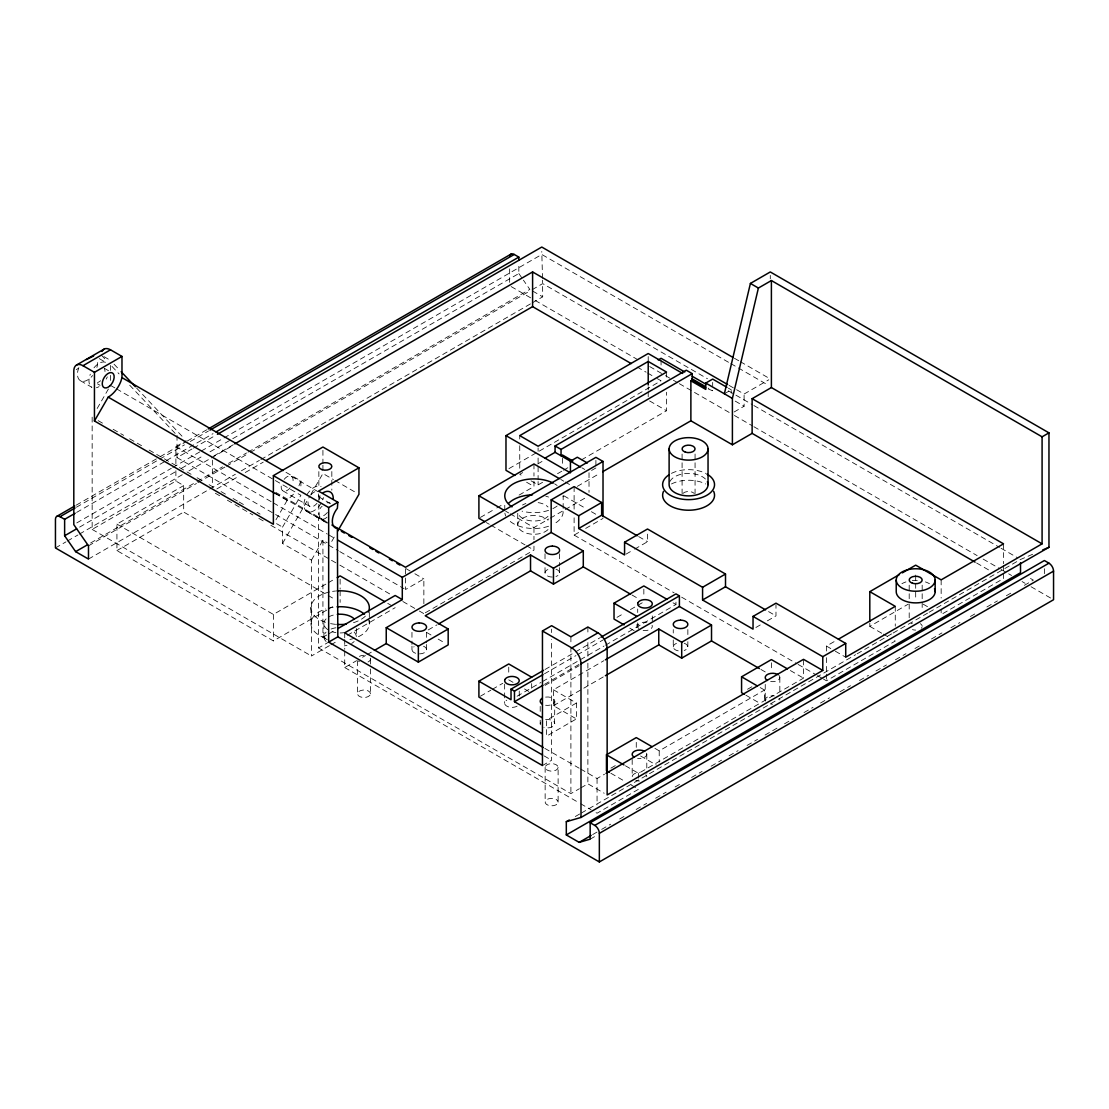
<?xml version="1.0" encoding="UTF-8"?>
<svg xmlns="http://www.w3.org/2000/svg" width="1109" height="1109" viewBox="0 0 1109 1109"><rect width="100%" height="100%" fill="white"/><g stroke="black" fill="none" stroke-linecap="round" stroke-linejoin="round"><path stroke-width="0.75" stroke-dasharray="5 3.75" d="M770.284 278.858L770.284 275.406M327.016 517.196C319.129 524.418 316.148 510.611 322.095 506.314M517.113 706.142A7.306 4.214 0 0 1 509.156 707.057A7.306 4.214 0 0 1 504.65 703.161L504.9 702.08A7.306 4.214 0 0 1 506.785 700.181M540.457 724.787A7.306 4.214 0 0 1 540.208 723.692L540.457 722.597M545.614 697.104A7.306 4.214 0 0 1 554.805 701.179L554.555 702.274A7.306 4.214 0 0 1 545.614 705.255M554.805 701.179L554.555 724.787A7.306 4.214 0 0 1 543.854 727.338M638.673 628.456A7.306 4.214 0 0 1 637.703 626.349L637.952 625.254A7.306 4.214 0 0 1 646.88 622.274M632.227 776.647L632.435 775.704A7.306 4.214 0 0 1 639.491 772.585M646.547 753.191A7.306 4.214 0 0 1 646.797 754.286L646.547 755.381A7.306 4.214 0 0 1 637.606 758.362M765.487 701.082A7.306 4.214 0 0 1 765.238 699.987L765.487 698.892A7.306 4.214 0 0 1 774.429 695.911M778.865 675.367A7.306 4.214 0 0 1 779.835 677.474L779.585 678.556A7.306 4.214 0 0 1 770.658 681.536M78.864 367.592L77.81 370.961A14.278 8.248 -60 0 0 81.414 381.149A14.278 8.248 -60 0 0 92.615 375.535M285.997 472.323L300.899 480.932L297.462 489.54M97.162 408.5L109.666 386.819M275.961 519.802L287.134 500.436L295.951 491.744M329.401 645.66L311.449 656.015L311.449 560.128L282.545 543.438L282.545 527.094L300.899 495.307L273.923 479.726M282.545 543.438L310.035 495.834M310.894 494.337L322.927 473.515L333.435 479.573M311.449 560.128L322.927 540.263L327.197 542.731M331.743 541.428L335.14 535.536M330.427 503.555L318.56 496.707L320.543 494.614M76.216 369.602L78.628 368.216M175.887 463.839L175.887 446.622L186.201 440.661M76.285 505.122L158.726 457.518M160.223 456.645L185.716 441.937M187.213 441.077L206.69 429.821M76.438 507.215L184.454 444.861M190.36 441.451L208.437 431.013M76.618 512.413L165.061 461.344M166.558 460.485L213.025 433.661M177.024 435.366L177.024 457.615L191.982 448.993M193.479 448.133L215.895 435.185M76.798 522.907L171.299 468.345M172.796 467.485L199.786 451.89M201.297 451.03L541.774 254.46L729.334 362.754M79.612 527.108L175.555 471.713M181.543 468.261L204.028 455.272M210.031 451.807L518.832 273.535L518.832 263.679M213.857 455.965L233.306 444.723M55.45 547.943L65.944 541.885M67.441 541.026L77.935 534.968M79.432 534.094L182.86 474.375M188.863 470.923L209.851 458.807M211.348 457.934L233.833 444.959M92.158 417.164L92.158 529.409L175.887 481.056L183.678 485.562L183.678 512.053L326.725 594.632M326.781 610.089L273.382 640.919L116.93 550.591L116.93 524.1L183.678 485.562M90.619 542.994L195.544 482.415M197.042 481.542L222.535 466.834M228.523 463.368L246.517 452.985M248.014 452.125L529.825 289.407L523.406 280.147M88.484 545.836L196.418 483.524M197.915 482.665L224.891 467.083M226.388 466.21L248.873 453.234M250.371 452.375L530.698 290.53M532.195 289.671L542.689 283.613L707.459 378.737M88.484 559.075L235.385 474.25M241.388 470.798L259.367 460.401M260.865 459.542L530.698 303.755M532.195 302.896L542.689 296.838L542.578 280.175M216.851 488.93L239.294 475.969M245.283 472.517L263.235 462.148M116.93 550.591L183.678 512.053M508.962 468.608L661.061 380.803L655.072 377.351M116.93 524.1L273.382 614.428L326.781 583.597M328.264 582.738L335.68 578.454M522.727 472.586L519.747 474.305L523.975 476.759M537.671 463.964L543.646 460.512M480.405 517.418L495.279 508.823M496.777 507.964L504.207 503.68M519.095 495.085L533.97 486.491L533.97 477.827M531.045 480.835L538.101 484.896L542.578 482.318M557.522 473.695L562 471.103M563.497 470.244L567.974 467.651M581.421 459.888L666.564 410.732L666.564 392.239M328.264 609.229L335.68 604.946M595.907 467.956L589.018 471.921L589.018 492.354M724.371 393.778L731.247 389.813L731.247 393.21M577.345 486.338L599.761 473.404M322.927 540.263L322.927 637.204L327.349 634.653M328.818 633.807L336.193 629.552M423.86 603.726L423.86 578.94L405.506 589.531L405.506 577.553M736.598 389.716L744.097 394.042L768.8 379.791M327.418 512.469A14.278 8.248 -60 0 1 320.543 517.141L318.56 517.335L318.56 647.933L330.038 641.321L322.927 637.204M330.898 644.8L338.37 640.475M347.339 635.305L395.178 607.677M510.168 513.8L533.97 527.551L548.844 518.957M550.341 518.097L563.732 510.362M565.216 509.502L587.534 496.624M734.103 412.007L744.097 406.227L744.097 394.042M425.343 612.778L501.24 568.959M502.724 568.099L533.97 550.064L533.97 541.4M344.719 651.011L344.719 667.535L356.585 660.687M362.518 657.263L365.485 655.558M366.954 654.698L372.887 651.274M574.115 517.792L574.115 535.092L579.896 531.765M585.677 528.425L603.019 518.416M428.199 629.94L437.098 624.797M626.017 554.14L633.184 549.995M634.611 549.163L647.517 541.719L647.517 532.181M480.405 696.216L490.843 690.186M492.341 689.327L502.765 683.296M617.006 617.339L624.464 613.041M630.425 609.59L636.4 606.152M637.883 605.292L642.361 602.714M545.018 669.503L574.005 652.771M575.502 651.898L599.9 637.827M544.464 673.801L575.945 655.613M577.442 654.754L602.936 640.032M517.03 696.258L541.012 682.409M542.523 681.536L603.989 646.048M605.486 645.188L675.963 604.502L675.963 601.466M544.464 684.392L578.94 664.485M545.018 685.39L579.134 665.705M553.474 689.784L576.403 703.037L576.403 718.923L553.474 705.684L553.474 689.784L603.892 660.673M553.474 705.684L603.892 676.573M576.403 703.037L546.585 720.254L546.585 736.14L576.403 718.923M755.908 627.472L761.647 624.159M767.373 620.846L775.981 615.883L775.981 604.765M542.453 765.543L551.63 760.247L551.63 639.491M610.934 768.121L616.895 764.683M747.535 689.257L752.013 686.679M318.56 647.933L570.899 793.614L579.383 788.721M580.797 787.903L587.881 783.813L604.183 793.24M580.631 769.036L597.058 778.518L604.53 774.207M826.455 651.038L826.455 646.076L836.921 640.032M869.803 623.05L869.803 626.349L908.285 604.128M654.92 748.353L659.217 750.848L764.517 690.048L764.517 701.179M625.434 765.778L638.576 773.361L803.512 678.14L803.512 659.328M575.308 816.515L579.799 813.923M581.31 813.063L855.621 654.684M857.118 653.811L891.594 633.904M893.105 633.045L927.581 613.138M929.079 612.279L1020.516 559.477L1033.158 554.056M823.46 679.055L826.455 680.787L895.268 641.044L890.777 638.451M592.663 834.578L600.163 830.253M601.66 829.38L610.657 824.195M619.64 818.996L627.139 814.671M636.136 809.473L646.63 803.415M655.627 798.23L666.121 792.173M675.104 786.974L682.603 782.649M691.6 777.451L702.094 771.393M711.091 766.208L721.585 760.15M729.07 755.825L738.067 750.627M747.064 745.442L757.558 739.384M765.058 735.045L777.049 728.128M784.534 723.803L793.531 718.604M804.025 712.546L813.022 707.362M820.508 703.023L829.504 697.838M839.998 691.78L850.492 685.722M859.489 680.524L868.486 675.339M875.971 671L886.465 664.943M895.462 659.758L905.956 653.7M914.953 648.502L920.955 645.05M931.435 638.992L941.929 632.92M950.926 627.736L959.923 622.537M970.417 616.479L977.916 612.154M986.899 606.97L997.393 600.912M1006.39 595.713L1013.889 591.388M1024.383 585.33L1033.38 580.132L1029.083 577.664M590.168 839.18L597.668 834.855M327.016 502.724L329.928 502.973M419.535 653.853L421.157 653.728A7.306 4.214 0 0 0 426.508 650.207A7.306 4.214 0 0 0 422.917 646.006M708.54 389.148L712.671 390.742L708.18 388.136M734.408 358.262L738.885 360.841M740.382 361.7L768.759 378.086M730.845 363.613L736.847 367.079M738.344 367.952L768.357 385.28M729.098 385.391L735.101 388.857M728.391 388.164L731.247 389.813M728.433 390.839L734.421 394.305M735.919 395.164L752.387 404.674M753.884 405.547L999.542 547.375M1001.039 548.234L1017.521 557.744M735.198 401.098L744.097 406.227M532.68 291.057L542.689 296.838M511.152 286.579L533.623 299.555M535.12 300.414L638.507 360.106M649.694 366.566L663.986 374.814M665.483 375.674L671.472 379.139M673.413 380.262L677.862 382.827M679.346 383.686L732.91 414.6M734.408 415.473L752.387 425.856M753.884 426.715L977.14 555.609M983.129 559.075L999.611 568.584M1001.108 569.458L1011.602 575.502M1022.082 581.56L1025.076 583.292M1031.079 586.758L1050.556 598.001M637.148 367.01L646.117 372.18M647.614 373.04L653.589 376.492M976.599 562.984L990.074 570.761M649.624 400.959L666.564 410.732M923.173 604.183L927.665 606.775M869.803 626.349L881.794 633.267M883.291 634.126L889.279 637.592M581.878 467.79L584.734 469.454M560.752 479.435L563.732 481.154M565.216 482.013L571.163 485.451M638.645 536.59L647.517 541.719M768.565 611.6L775.981 615.883M826.455 646.076L833.857 650.359M835.34 651.219L845.723 657.207M563.871 495.806L585.621 508.366M591.416 511.706L597.21 515.061M526.609 482.235L533.97 486.491M574.115 535.092L674.147 592.858M681.619 597.169L796.581 663.542M798.078 664.402L816.002 674.743M817.485 675.617L821.963 678.195M673.052 602.811L675.963 604.502M790.37 670.543L803.512 678.14M505.704 511.221L508.671 512.94M632.033 595.02L637.938 598.43M760.913 669.434L765.404 672.026M486.352 522.575L489.332 524.294M490.816 525.153L525.042 544.907M526.525 545.767L533.97 550.064M760.206 687.566L764.517 690.048M629.801 628.165L634.098 630.647M745.872 695.191L760.206 703.466M334.932 480.447L355.934 492.576M103.955 356.627L110.512 360.411M99.255 358.623L106.173 362.615A14.278 8.248 -60 0 0 93.988 367.8M104.565 368.424L108.502 370.697M284.154 479.338A8.428 4.866 -60 0 1 291.362 476.274L318.2 491.772M110.512 385.377L115.003 387.97M116.5 388.843L272.412 478.866M97.44 383.797L100.06 385.308M282.92 490.885L309.758 506.369A8.428 4.866 -60 0 0 316.966 503.32M275.711 492.341L326.434 521.632M318.56 517.335L327.46 522.464M275.351 493.2L327.862 523.503L306.846 511.429M405.852 568.543L413.366 572.868M414.863 573.741L423.86 578.94M80.43 380.72L91.895 387.332A14.278 8.248 -60 0 1 90.3 374.19M275.212 493.547L287.134 500.436M175.887 446.622L271.844 502.03M273.341 502.89L327.321 534.067M328.818 534.926L334.821 538.392M177.024 457.615L274.089 513.661M275.587 514.521L338.314 550.729M339.798 551.589L404.009 588.671M98.146 420.63L104.149 424.095M113.146 429.28L123.64 435.338M129.628 438.804L143.13 446.594M149.119 450.06L191.095 474.292M197.097 477.757L203.099 481.223M209.088 484.675L215.091 488.14M221.079 491.606L227.082 495.071M233.084 498.523L237.576 501.129M239.073 501.989L243.578 504.581M257.066 512.372L260.06 514.105M276.557 523.628L282.545 527.094M215.354 493.255L221.356 496.721M227.359 500.187L252.852 514.909M258.854 518.374L264.857 521.84M270.859 525.306L338.356 564.273M339.853 565.133L390.853 594.576M402.858 601.508L417.857 610.172M419.354 611.031L423.86 613.637L423.86 610.324M387.748 603.379L392.212 605.958M426.674 632.477L432.399 635.79M438.138 639.103L445.305 643.234M508.74 679.859L513.037 682.34M524.502 688.966L528.813 691.448M640.586 755.978L656.348 765.085M328.209 595.491L335.667 599.803M610.837 773.236L625.434 781.665M631.271 785.033L638.576 789.248L597.058 813.216L592.58 810.637M544.796 748.353L579.134 768.177M544.159 755.936L551.63 760.247M344.719 667.535L579.134 802.874M580.631 803.734L591.083 809.778M92.158 529.409L311.449 656.015M309.758 506.369L308.815 505.496A8.428 4.866 -60 0 1 308.815 498.606M114.047 364.168L118.788 369.186M136.532 387.998L183.844 438.152M101.335 355.102L107.24 361.382M111.981 366.4L119.065 373.913M129.711 385.211L175.846 434.118M518.832 273.535L522.491 278.816M542.523 278.456L541.774 251.493M1044.373 568.737L1044.373 573.658M1003.548 543.84L1003.548 563.663M1003.548 565.313L1003.548 571.925M1003.548 573.575L1003.548 578.538L941.153 614.566L941.153 609.603M941.153 579.868L941.153 598.042M922.175 585.15L922.175 592.012M922.175 593.731L922.175 609.188M915.687 575.072L915.687 581.684M915.687 583.334L915.687 599.858M909.2 585.15L909.2 592.012M909.2 593.731L909.2 602.312M909.2 604.031L909.2 617.768M895.268 606.346L895.268 626.183M826.455 657.651L826.455 672.525M826.455 674.175L826.455 680.787M779.835 677.474L779.835 691.323M771.393 662.766L771.393 670.723M765.238 684.392L765.238 699.987M712.671 382.411L712.671 385.738M695.066 454.025L695.066 493.519M687.857 629.552L687.857 634.75M687.857 641.681L687.857 646.88M682.09 454.025L682.09 493.519M673.26 629.552L673.26 633.017M673.26 639.948L673.26 646.88A7.306 4.214 0 0 0 678.666 650.941M666.564 372.069L666.564 378.793M661.061 360.023L661.061 365.221M659.217 750.848L659.217 761.966M652.3 615.952L652.3 622.884M648.211 356.571L648.211 361.132M648.211 386.694L648.211 390.049M648.211 391.74L648.211 396.772M646.797 754.286L646.797 773.333M643.844 589.129L643.844 597.086M638.576 773.361L638.576 778.13M637.703 609.035L637.703 612.487M637.703 622.884L637.703 626.349M636.968 624.367L636.968 627.542M636.275 742.365L636.275 748.727M632.185 759.485L632.185 776.799M597.058 778.518L597.058 804.954M595.907 460.387L595.907 466.432M587.881 627.015L587.881 635.623M587.881 642.513L587.881 656.306M587.881 663.196L587.881 783.813M574.115 486.629L574.115 510.861M570.899 636.816L570.899 645.424M570.899 647.143L570.899 793.614M563.164 508.476L563.164 495.765A29.194 16.857 0 0 1 562.166 500.131M562.415 458.308L562.415 464.976M559.615 553.793L559.615 565.909M559.615 567.642L559.615 572.84M558.118 767.4A6.488 3.743 0 0 1 548.387 770.644A6.488 3.743 0 0 1 548.387 764.156A6.488 3.743 0 0 1 558.118 767.4L558.118 802.098A6.488 3.743 0 0 1 548.387 805.342A6.488 3.743 0 0 1 548.387 798.854A6.488 3.743 0 0 1 558.118 802.098M551.63 629.136L551.63 632.587M545.018 553.793L545.018 560.724M545.018 567.642L545.018 572.84M545.143 767.4L545.143 802.098M540.208 706.378L540.208 713.295M540.208 720.226L540.208 723.692M538.101 447.911L538.101 451.28M538.101 458.003L538.101 479.864M538.101 481.542L538.101 484.896M533.97 463.978L533.97 476.094M533.97 527.551L533.97 539.667M531.668 683.56L531.668 688.329M519.747 435.629L519.747 438.998M519.747 445.721L519.747 469.259M519.248 691.046L519.248 696.23M517.751 513.315L517.751 524.904M509.655 268.891L509.655 282.351M508.74 667.147L508.74 675.09M504.775 505.302L504.775 510.071M504.65 684.114L504.65 703.161M426.577 632.338L426.577 642.735M426.577 644.468L426.577 649.652M411.966 632.338L411.966 644.468M411.966 646.2L411.966 649.652M405.506 568.986L405.506 575.834M370.475 659.065L370.475 667.327M370.475 668.977L370.475 693.763A6.488 3.743 0 0 1 360.744 697.006A6.488 3.743 0 0 1 360.744 690.519A6.488 3.743 0 0 1 370.475 693.763M369.325 612.445L369.325 618.794M369.325 620.388L369.325 623.563M357.5 660.714L357.5 693.763M356.349 628.54L356.349 636.816M344.719 632.837L344.719 637.8M344.719 639.449L344.719 649.361M340.13 579.203L340.13 589.129M340.13 590.792L340.13 602.381M331.827 471.519L331.827 490.192M323.911 623.563L323.911 636.816M322.927 450.337L322.927 463.576M322.927 465.239L322.927 470.202M318.851 471.588L318.851 487.101M318.851 495.723L318.851 502.613M318.851 504.332L318.851 514.673M318.56 493.921L318.56 496.707M310.936 607.677L310.936 623.563M300.899 480.932L300.899 487.322M273.382 614.428L273.382 640.919M212.36 460.124L212.36 486.574M175.887 470.729L175.887 481.056M110.512 365.402L110.512 373.719M110.512 375.397L110.512 382.05M669.781 481.736A19.463 11.242 0 0 1 686.041 473.501A19.463 11.242 0 0 1 705.435 479.019M901.922 583.708A19.463 11.242 0 0 1 905.956 581.92M912.305 580.589A19.463 11.242 0 0 1 920.72 580.797M925.419 581.92A19.463 11.242 0 0 1 929.453 583.708M555.969 569.194A7.306 4.214 0 0 1 555.969 576.5M552.324 577.054A7.306 4.214 0 0 1 545.087 573.395A7.306 4.214 0 0 1 550.438 568.778M415.625 653.312A7.306 4.214 0 0 1 414.114 646.686M643.109 630.425A7.306 4.214 0 0 0 652.05 627.444L652.3 626.349A7.306 4.214 0 0 0 652.05 625.254M684.198 643.234A7.306 4.214 0 0 1 684.198 650.526M673.26 646.88A7.306 4.214 0 0 1 678.666 642.804M772.543 704.201A7.306 4.214 0 0 1 770.658 704.063M779.585 698.892A7.306 4.214 0 0 1 779.835 699.987M639.491 781.013A7.306 4.214 0 0 1 635.845 780.445M645.812 774.692A7.306 4.214 0 0 1 646.797 776.799M545.614 719.616A7.306 4.214 0 0 1 554.805 723.692M671.458 483.968A25.951 14.985 0 0 1 705.698 483.968M671.458 473.377A25.951 14.985 0 0 1 705.698 473.377M365.416 616.105A29.194 16.857 0 0 1 352.01 623.078M335.556 624.325A29.194 16.857 0 0 1 328.25 623.078M325.533 622.274A29.194 16.857 0 0 1 311.019 606.346A29.194 16.857 0 0 1 329.664 591.943M332.575 591.388A29.194 16.857 0 0 1 335.556 591.028M557.134 506.023A29.194 16.857 0 0 1 550.189 509.78M548.567 510.362A29.194 16.857 0 0 1 522.089 511.166M554.611 483.843A29.194 16.857 0 0 1 557.134 485.506M548.012 529.589A16.219 9.371 0 0 1 523.545 532.07A16.219 9.371 0 0 1 523.545 517.723A16.219 9.371 0 0 1 548.012 520.218M548.012 516.337A16.219 9.371 0 0 1 531.849 520.939A16.219 9.371 0 0 1 518.305 514.077M522.505 505.039A16.219 9.371 0 0 1 525.86 503.541M538.17 502.613A16.219 9.371 0 0 1 548.012 506.979M563.164 511.651A29.194 16.857 0 0 1 554.611 523.573M548.567 526.248A29.194 16.857 0 0 1 508.684 520.079M505.773 516.018A29.194 16.857 0 0 1 504.886 513.12M545.85 496.264A29.194 16.857 0 0 1 548.567 497.054M354.173 632.13A16.219 9.371 0 0 1 355.795 639.241M354.173 641.501A16.219 9.371 0 0 1 351.595 643.428M346.992 645.299A16.219 9.371 0 0 1 344.331 645.854M326.088 641.501A16.219 9.371 0 0 1 326.088 632.13M335.93 627.763A16.219 9.371 0 0 0 328.666 630.189A16.219 9.371 0 0 1 326.088 618.891M344.331 632.615A16.219 9.371 0 0 1 340.13 632.934M335.93 632.615A16.219 9.371 0 0 1 332.021 631.673M328.666 616.951A16.219 9.371 0 0 1 335.93 614.525M368.327 619.21A29.194 16.857 0 0 1 356.349 637.592M354.728 638.16A29.194 16.857 0 0 1 347.685 639.851M325.533 638.16A29.194 16.857 0 0 1 325.533 608.966M328.25 608.176A29.194 16.857 0 0 1 335.556 606.914M370.254 658.094A6.488 3.743 0 0 1 367.231 662.309M359.399 661.713A6.488 3.743 0 0 1 358.373 660.936M359.399 656.417A6.488 3.743 0 0 1 363.988 655.322M682.964 493.366A6.488 3.743 0 0 1 694.206 493.366M921.953 627.32A6.488 3.743 0 0 1 921.302 628.221M915.687 630.092A6.488 3.743 0 0 1 912.444 629.593M911.099 623.702A6.488 3.743 0 0 1 912.444 623.106M920.276 623.702A6.488 3.743 0 0 1 922.175 626.349M291.362 476.274A8.428 4.866 -60 0 1 292.305 484.037M290.128 487.821A8.428 4.866 -60 0 1 283.502 491.135A8.428 4.866 -60 0 1 281.381 485.118M319.947 495.626A8.428 4.866 -60 0 1 319.142 499.535M310.991 494.822A8.428 4.866 -60 0 1 316.966 491.384M323.468 497.581A14.278 8.248 -60 0 1 322.719 499.854M321.111 503.195A14.278 8.248 -60 0 1 311.366 511.831L308.926 512.081A14.278 8.248 -60 0 1 305.238 498.288M306.846 494.947A14.278 8.248 -60 0 1 308.926 491.897L311.366 489.319A14.278 8.248 -60 0 1 321.111 486.712M107.31 376.88A14.278 8.248 -60 0 1 106.173 379.098M99.034 386.625A14.278 8.248 -60 0 1 96.428 387.734M104.204 368.548A8.428 4.866 -60 0 1 104.995 371.529M100.572 380.734A8.428 4.866 -60 0 1 97.495 382.522M97.661 362.532A14.278 8.248 -60 0 1 96.303 369.131"/><path stroke-width="1.5" d="M975.102 562.124L752.124 433.383L732.397 444.778L732.397 398.422L758.39 288.049L771.393 280.549L1042.086 436.821L1048.962 432.857L1048.962 547.278L580.991 817.458L566.311 821.714L566.311 834.938L579.175 842.369L590.168 839.18L590.168 822.753L1044.373 560.53L1048.962 563.178A6.488 3.743 60 0 1 1053.55 571.121L1053.55 599.733L599.345 861.956L55.45 547.943L55.45 519.331A6.488 3.743 60 0 1 60.038 516.683L75.024 508.033M724.371 393.778L750.405 283.433L770.284 271.955L1048.962 432.857M102.028 351.456A12.975 7.486 60 0 1 110.512 349.806L121.976 356.433L121.976 377.628L120.853 381.399A20.641 11.922 -60 0 1 108.211 397.133L94.445 420.963L273.382 524.266L273.382 475.622L322.927 447.024L358.942 467.818L358.942 494.309L337.69 531.114M86.502 359.538L93.655 355.947M76.493 365.055L104.01 349.169M75.121 513.273L64.627 519.331L64.627 535.758L75.62 551.644L88.484 559.075L88.484 545.836L73.804 524.64L73.804 371.002A12.975 7.486 60 0 1 82.981 365.707L110.512 349.806M82.981 365.707L94.445 372.319L121.976 356.433M56.795 516.364L74.788 505.981M208.201 428.961L510.999 254.127M209.934 430.14L514.243 254.46L518.832 257.108L518.832 260.393M216.033 431.928L518.832 257.108M217.392 434.312L541.774 247.044L732.91 357.403M64.627 535.758L76.618 528.841M234.803 443.863L532.597 271.941L727.601 384.518M75.62 551.644L87.611 544.727M266.229 460.429L532.597 306.638L631.173 363.558M358.942 467.818L318.56 491.121L337.829 502.252L337.372 508.31A14.278 8.248 -60 0 0 337.372 528.508L337.829 636.816L542.661 755.063M273.382 475.622L328.666 507.548L337.829 502.252M514.826 475.442L505.981 470.341L505.981 435.629L648.211 353.521L682.7 373.442M648.211 361.465L519.747 435.629L538.101 446.234L666.564 372.069L648.211 361.465L648.211 385.003M658.205 359.94L661.061 358.29L684.78 371.986M580.451 466.972L555.068 452.32L555.068 445.97L686.291 370.212L692.252 373.65L692.252 380.013L705.671 387.762M337.164 577.609L340.13 575.89L384.768 601.66M484.869 521.715L478.908 518.277L478.908 495.765L533.97 463.978L559.269 478.575M544.976 458.156L555.457 452.098M555.068 445.97L561.043 449.408L692.252 373.65M602.741 471.685L690.879 420.796L690.879 380.803L692.252 380.013M690.879 380.803L705.781 389.411L705.781 383.062L712.671 379.084L726.963 387.332M337.815 540.125L402.29 577.345L603.019 461.455L603.019 516.683M630.55 594.174L583.292 566.879L583.292 550.993L553.474 568.21L530.532 554.957L425.232 615.758L448.175 628.997L448.175 644.897L418.356 662.115L386.237 643.567L386.237 627.68L551.173 532.445L551.173 499.868L574.115 486.629L601.646 502.516L601.646 515.228L637.162 535.744M337.677 628.692L395.178 595.491L402.29 599.595L402.29 577.345M328.666 507.548L328.666 642.111L337.829 636.816M402.29 599.595L344.719 632.837L543.299 747.494M752.124 433.383L752.124 398.686L771.393 387.554L1042.086 543.84L1042.086 436.821M551.173 499.868L578.704 515.754L601.646 502.516M578.704 515.754L578.704 528.48L601.646 515.228M374.371 650.415L386.237 643.567M438.582 623.937L530.532 570.858L553.474 584.096L583.292 566.879M386.237 627.68L418.356 646.214L448.175 628.997M578.704 528.48L624.575 554.957L624.575 542.246L647.517 529.007L725.508 574.032L725.508 586.744L765.584 609.881M328.666 642.111L542.453 765.543L542.453 630.979L551.63 625.684L570.899 636.816L587.881 627.015L597.973 632.837A12.975 7.486 60 0 1 607.15 648.723L607.15 794.945L822.781 670.446L822.781 656.68L753.039 616.41L753.039 629.136L702.579 599.997L702.579 587.285L624.575 542.246M542.176 733.59L478.908 697.076L478.908 681.176L508.74 663.958L531.668 677.211M624.062 624.852L614.026 619.072L614.026 603.171L643.844 585.954L667.202 599.442M542.453 630.979L571.814 647.933L597.973 632.837M478.908 681.176L511.027 699.724L511.027 689.119L543.535 670.363M600.995 637.19L675.963 593.897L679.401 595.893L679.401 606.484L605.93 648.904M511.027 689.119L514.465 691.115L542.953 674.66M604.433 639.172L679.401 595.893M702.579 587.285L725.508 574.032M514.465 691.115L514.465 701.706L542.953 685.265M580.991 817.458L580.991 663.834L607.15 648.723M702.579 599.997L725.508 586.744M605.375 659.827L658.76 628.997L681.702 642.236L711.521 625.019L711.521 640.919L759.415 668.575M605.375 675.714L658.76 644.897L681.702 658.136L711.521 640.919M753.039 616.41L775.981 603.171L845.723 643.428L845.723 657.207L1042.086 543.84M869.803 621.387L869.803 591.652L899.399 574.559M902.366 572.854L915.687 565.16L941.153 579.868L1003.548 543.84L752.124 398.686M609.382 772.391L606.457 770.713L606.457 754.813L636.275 737.596L652.05 746.704M744.444 694.359L741.574 692.695L741.574 676.809L771.393 659.592L787.445 668.866M606.027 773.333L803.512 659.328L822.781 670.446M838.418 639.172L895.268 606.346L869.803 591.652M822.781 656.68L845.723 643.428M566.311 821.714L569.305 819.981M566.311 834.938L1020.516 572.715L1020.516 562.79M590.168 822.753L594.757 825.401L1048.962 563.178M579.175 842.369L591.166 835.437M599.345 861.956L599.345 833.358L1053.55 571.121M1042.64 549.995L1048.962 547.278M750.405 283.433L758.39 288.049M705.781 383.062L732.397 398.422M692.196 376.27L705.546 383.977M691.697 378.626L705.185 386.417M690.879 420.796L732.397 444.778M603.019 461.455L595.907 457.352L405.506 567.281L338.37 528.522M587.326 462.994L577.332 457.227L570.442 461.192L570.442 472.85L505.981 435.629M572.854 460.997L562.415 454.967L561.043 455.771L561.043 449.408M551.173 532.445L583.292 550.993M679.401 606.484L711.521 625.019M478.908 495.765L504.207 510.362M614.026 603.171L636.968 616.41M741.574 676.809L757.336 685.917M121.976 377.628L283.017 470.59M331.91 525.028L337.829 528.452M341.364 531.308L344.358 533.041M348.864 535.633L351.858 537.366M369.865 547.763L372.86 549.496M375.854 551.228L378.862 552.947M389.356 559.019L392.364 560.752M396.856 563.344L399.864 565.077M108.211 397.133L275.212 493.547M514.465 701.706L542.204 717.717M606.457 754.813L623.979 764.933M60.038 516.683L64.627 519.331M121.144 371.695L135.34 386.736M935.15 579.993A19.463 11.242 0 0 1 905.956 589.725A19.463 11.242 0 0 1 905.956 570.262A19.463 11.242 0 0 1 935.15 579.993L935.15 591.652M896.224 579.993L896.224 591.652A19.463 11.242 0 0 0 918.224 602.797A19.463 11.242 0 0 0 934.485 588.74M771.393 280.549L771.393 387.554M708.041 448.882A19.463 11.242 0 0 1 678.847 458.613A19.463 11.242 0 0 1 678.847 439.15A19.463 11.242 0 0 1 708.041 448.882L708.041 484.633M681.702 642.236L681.702 658.136M669.115 448.882L669.115 484.633A19.463 11.242 0 0 0 691.129 495.778A19.463 11.242 0 0 0 707.39 481.736M658.76 628.997L658.76 644.897M553.474 568.21L553.474 584.096M532.597 271.941L532.597 306.638M530.532 554.957L530.532 570.858M418.356 646.214L418.356 662.115M94.445 372.319L94.445 420.963M767.373 680.455A7.306 4.214 0 0 1 765.238 677.474L765.487 676.379A7.306 4.214 0 0 1 777.7 674.494M634.334 757.267A7.306 4.214 0 0 1 632.185 754.286L632.435 753.191A7.306 4.214 0 0 1 644.648 751.306M542.343 704.16A7.306 4.214 0 0 1 540.208 701.179L540.457 700.084A7.306 4.214 0 0 1 542.343 698.199M713.655 491.356A25.951 14.985 0 0 1 688.578 510.223A25.951 14.985 0 0 1 663.515 491.356M706.932 474.042A25.951 14.985 0 0 1 707.459 494.919A25.951 14.985 0 0 1 671.319 495.834A25.951 14.985 0 0 1 668.699 474.999M337.081 590.903A29.194 16.857 0 0 1 368.327 612.043M346.202 624.159A29.194 16.857 0 0 1 337.081 624.436M512.025 506.882A29.194 16.857 0 0 1 513.328 483.843A29.194 16.857 0 0 1 553.225 483.094M508.684 503.223A29.194 16.857 0 0 1 532.445 494.822M337.316 614.344A16.219 9.371 0 0 1 354.173 618.891M337.081 606.803A29.194 16.857 0 0 1 364.417 614.206M594.757 825.401A6.488 3.743 60 0 1 599.345 833.358M509.807 255.819A6.488 3.743 60 0 1 514.243 254.46M571.814 647.933A12.975 7.486 60 0 1 580.991 663.834M323.149 492.715A14.278 8.248 -60 0 1 333.255 498.537M504.9 679.554L504.65 680.649A7.306 4.214 0 0 0 510.999 684.821A7.306 4.214 0 0 0 518.998 681.744L519.248 680.649A7.306 4.214 0 0 0 512.899 676.476A7.306 4.214 0 0 0 504.9 679.554M637.952 602.741L637.703 603.837A7.306 4.214 0 0 0 644.038 608.009A7.306 4.214 0 0 0 652.05 604.918L652.3 603.837A7.306 4.214 0 0 0 645.951 599.65A7.306 4.214 0 0 0 637.952 602.741M552.324 546.113L550.438 546.252A7.306 4.214 0 0 0 545.087 550.882A7.306 4.214 0 0 0 552.324 554.542L554.209 554.403A7.306 4.214 0 0 0 559.56 549.773A7.306 4.214 0 0 0 552.324 546.113M419.271 622.925L417.386 623.078A7.306 4.214 0 0 0 412.035 627.694A7.306 4.214 0 0 0 419.271 631.354L421.157 631.215A7.306 4.214 0 0 0 426.508 626.599A7.306 4.214 0 0 0 419.271 622.925M680.552 620.153L678.666 620.291A7.306 4.214 0 0 0 673.315 624.908A7.306 4.214 0 0 0 680.552 628.581L682.437 628.429A7.306 4.214 0 0 0 687.788 623.812A7.306 4.214 0 0 0 680.552 620.153M685.334 452.125A6.488 3.743 0 0 0 695.066 448.882A6.488 3.743 0 0 0 685.334 445.638A6.488 3.743 0 0 0 685.334 452.125M912.444 583.237A6.488 3.743 0 0 0 922.175 579.993A6.488 3.743 0 0 0 912.444 576.749A6.488 3.743 0 0 0 912.444 583.237M109.749 386.029A8.428 4.866 -60 0 0 112.425 372.971A8.428 4.866 -60 0 0 102.444 381.815A8.428 4.866 -60 0 0 109.749 386.029M322.095 469.675A6.488 3.743 0 0 0 331.827 466.432A6.488 3.743 0 0 0 322.095 463.174A6.488 3.743 0 0 0 322.095 469.675"/></g></svg>
